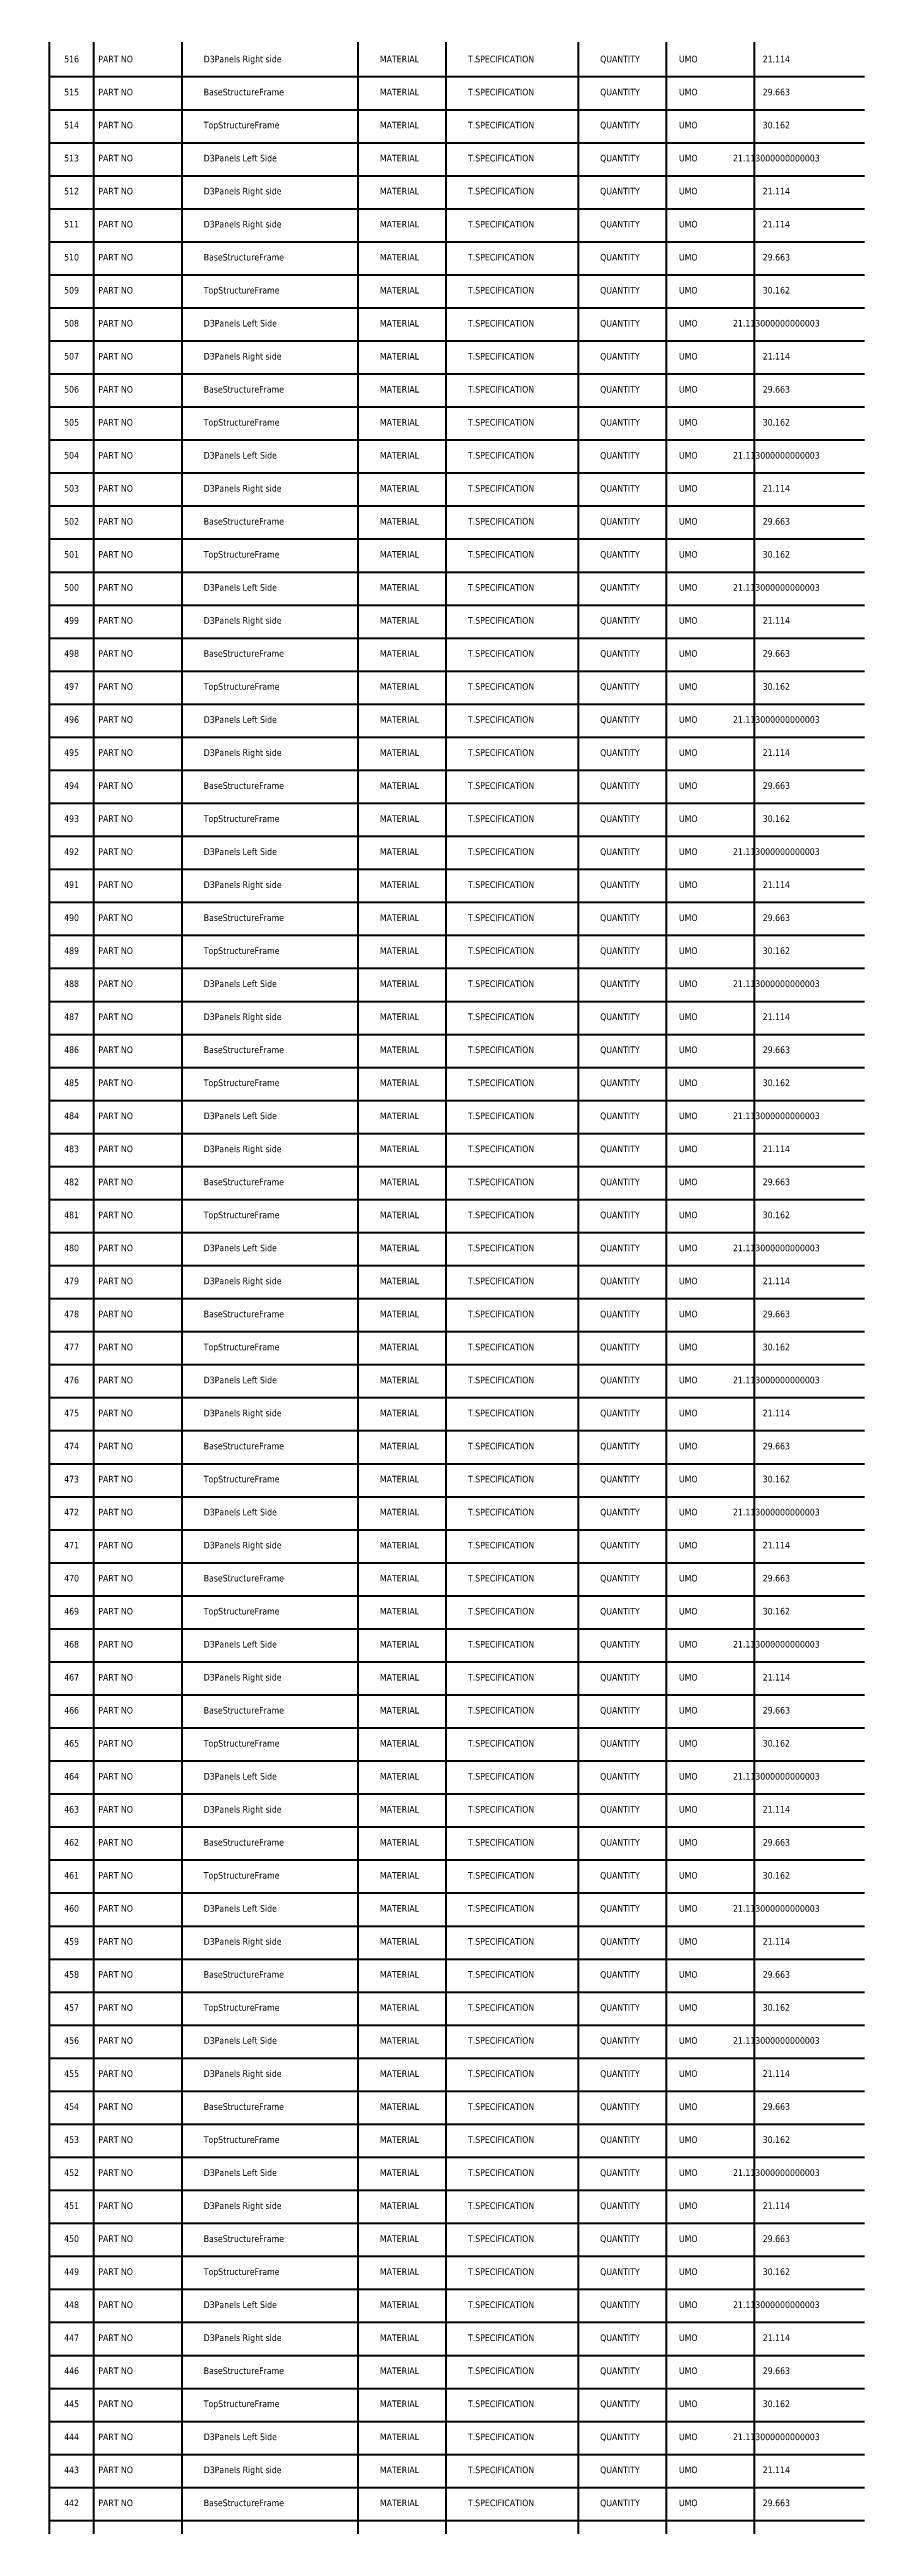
# Model space of a CAD drawing. Header units: metres. Extents: x 849 to 1219, y 30 to 9040.
# Drawn here: x 849 to 1219, y 6787 to 7912 of the extents above; entities that cross this region are included whole.
import ezdxf
from ezdxf.enums import TextEntityAlignment as Align

# ---------------------------------------------------------------- set-up
doc = ezdxf.new("R2010")
doc.units = ezdxf.units.M
doc.layers.add('Default', color=7, linetype='Continuous', lineweight=50, true_color=0x000000)
doc.styles.add('Default', font='tahoma.ttf')

msp = doc.modelspace()

# ---------------------------------------------------------------- linework, layer by layer
at = {"layer": 'Default'}
for p, q in [((849, 160), (849, 9040)), ((869, 9040), (869, 160)), ((909, 9040), (909, 160)), ((989, 9040), (989, 160)), ((1029, 9040), (1029, 160)), ((1089, 9040), (1089, 160)), ((1129, 9040), (1129, 160)), ((1169, 9040), (1169, 160)), ((849, 7900), (1219, 7900)), ((849, 7885), (1219, 7885)), ((849, 7870), (1219, 7870)), ((849, 7855), (1219, 7855)), ((849, 7840), (1219, 7840)), ((849, 7825), (1219, 7825)), ((849, 7810), (1219, 7810)), ((849, 7795), (1219, 7795)), ((849, 7780), (1219, 7780)), ((849, 7765), (1219, 7765)), ((849, 7750), (1219, 7750)), ((849, 7735), (1219, 7735)), ((849, 7720), (1219, 7720)), ((849, 7705), (1219, 7705)), ((849, 7690), (1219, 7690)), ((849, 7675), (1219, 7675)), ((849, 7660), (1219, 7660)), ((849, 7645), (1219, 7645)), ((849, 7630), (1219, 7630)), ((849, 7615), (1219, 7615)), ((849, 7600), (1219, 7600)), ((849, 7585), (1219, 7585)), ((849, 7570), (1219, 7570)), ((849, 7555), (1219, 7555)), ((849, 7540), (1219, 7540)), ((849, 7525), (1219, 7525)), ((849, 7510), (1219, 7510)), ((849, 7495), (1219, 7495)), ((849, 7480), (1219, 7480)), ((849, 7465), (1219, 7465)), ((849, 7450), (1219, 7450)), ((849, 7435), (1219, 7435)), ((849, 7420), (1219, 7420)), ((849, 7405), (1219, 7405)), ((849, 7390), (1219, 7390)), ((849, 7375), (1219, 7375)), ((849, 7360), (1219, 7360)), ((849, 7345), (1219, 7345)), ((849, 7330), (1219, 7330)), ((849, 7315), (1219, 7315)), ((849, 7300), (1219, 7300)), ((849, 7285), (1219, 7285)), ((849, 7270), (1219, 7270)), ((849, 7255), (1219, 7255)), ((849, 7240), (1219, 7240)), ((849, 7225), (1219, 7225)), ((849, 7210), (1219, 7210)), ((849, 7195), (1219, 7195)), ((849, 7180), (1219, 7180)), ((849, 7165), (1219, 7165)), ((849, 7150), (1219, 7150)), ((849, 7135), (1219, 7135)), ((849, 7120), (1219, 7120)), ((849, 7105), (1219, 7105)), ((849, 7090), (1219, 7090)), ((849, 7075), (1219, 7075)), ((849, 7060), (1219, 7060)), ((849, 7045), (1219, 7045)), ((849, 7030), (1219, 7030)), ((849, 7015), (1219, 7015)), ((849, 7000), (1219, 7000)), ((849, 6985), (1219, 6985)), ((849, 6970), (1219, 6970)), ((849, 6955), (1219, 6955)), ((849, 6940), (1219, 6940)), ((849, 6925), (1219, 6925)), ((849, 6910), (1219, 6910)), ((849, 6895), (1219, 6895)), ((849, 6880), (1219, 6880)), ((849, 6865), (1219, 6865)), ((849, 6850), (1219, 6850)), ((849, 6835), (1219, 6835)), ((849, 6820), (1219, 6820)), ((849, 6805), (1219, 6805)), ((849, 6790), (1219, 6790))]:
    msp.add_line(p, q, dxfattribs=at)

# ---------------------------------------------------------------- texts
at = {"layer": 'Default', "style": 'Default'}
for s, p in [('516', (859, 7908)), ('PART NO', (879, 7908)), ('UMO', (1139, 7908)), ('21.114', (1179, 7908)), ('515', (859, 7893)), ('PART NO', (879, 7893)), ('UMO', (1139, 7893)), ('29.663', (1179, 7893)), ('514', (859, 7878)), ('PART NO', (879, 7878)), ('UMO', (1139, 7878)), ('30.162', (1179, 7878)), ('513', (859, 7863)), ('PART NO', (879, 7863)), ('UMO', (1139, 7863)), ('21.113000000000003', (1179, 7863)), ('512', (859, 7848)), ('PART NO', (879, 7848)), ('UMO', (1139, 7848)), ('21.114', (1179, 7848)), ('511', (859, 7833)), ('PART NO', (879, 7833)), ('UMO', (1139, 7833)), ('21.114', (1179, 7833)), ('510', (859, 7818)), ('PART NO', (879, 7818)), ('UMO', (1139, 7818)), ('29.663', (1179, 7818)), ('509', (859, 7803)), ('PART NO', (879, 7803)), ('UMO', (1139, 7803)), ('30.162', (1179, 7803)), ('508', (859, 7788)), ('PART NO', (879, 7788)), ('UMO', (1139, 7788)), ('21.113000000000003', (1179, 7788)), ('507', (859, 7773)), ('PART NO', (879, 7773)), ('UMO', (1139, 7773)), ('21.114', (1179, 7773)), ('506', (859, 7758)), ('PART NO', (879, 7758)), ('UMO', (1139, 7758)), ('29.663', (1179, 7758)), ('505', (859, 7743)), ('PART NO', (879, 7743)), ('UMO', (1139, 7743)), ('30.162', (1179, 7743)), ('504', (859, 7728)), ('PART NO', (879, 7728)), ('UMO', (1139, 7728)), ('21.113000000000003', (1179, 7728)), ('503', (859, 7713)), ('PART NO', (879, 7713)), ('UMO', (1139, 7713)), ('21.114', (1179, 7713)), ('502', (859, 7698)), ('PART NO', (879, 7698)), ('UMO', (1139, 7698)), ('29.663', (1179, 7698)), ('501', (859, 7683)), ('PART NO', (879, 7683)), ('UMO', (1139, 7683)), ('30.162', (1179, 7683)), ('500', (859, 7668)), ('PART NO', (879, 7668)), ('UMO', (1139, 7668)), ('21.113000000000003', (1179, 7668)), ('499', (859, 7653)), ('PART NO', (879, 7653)), ('UMO', (1139, 7653)), ('21.114', (1179, 7653)), ('498', (859, 7638)), ('PART NO', (879, 7638)), ('UMO', (1139, 7638)), ('29.663', (1179, 7638)), ('497', (859, 7623)), ('PART NO', (879, 7623)), ('UMO', (1139, 7623)), ('30.162', (1179, 7623)), ('496', (859, 7608)), ('PART NO', (879, 7608)), ('UMO', (1139, 7608)), ('21.113000000000003', (1179, 7608)), ('495', (859, 7593)), ('PART NO', (879, 7593)), ('UMO', (1139, 7593)), ('21.114', (1179, 7593)), ('494', (859, 7578)), ('PART NO', (879, 7578)), ('UMO', (1139, 7578)), ('29.663', (1179, 7578)), ('493', (859, 7563)), ('PART NO', (879, 7563)), ('UMO', (1139, 7563)), ('30.162', (1179, 7563)), ('492', (859, 7548)), ('PART NO', (879, 7548)), ('UMO', (1139, 7548)), ('21.113000000000003', (1179, 7548)), ('491', (859, 7533)), ('PART NO', (879, 7533)), ('UMO', (1139, 7533)), ('21.114', (1179, 7533)), ('490', (859, 7518)), ('PART NO', (879, 7518)), ('UMO', (1139, 7518)), ('29.663', (1179, 7518)), ('489', (859, 7503)), ('PART NO', (879, 7503)), ('UMO', (1139, 7503)), ('30.162', (1179, 7503)), ('488', (859, 7488)), ('PART NO', (879, 7488)), ('UMO', (1139, 7488)), ('21.113000000000003', (1179, 7488)), ('487', (859, 7473)), ('PART NO', (879, 7473)), ('UMO', (1139, 7473)), ('21.114', (1179, 7473)), ('486', (859, 7458)), ('PART NO', (879, 7458)), ('UMO', (1139, 7458)), ('29.663', (1179, 7458)), ('485', (859, 7443)), ('PART NO', (879, 7443)), ('UMO', (1139, 7443)), ('30.162', (1179, 7443)), ('484', (859, 7428)), ('PART NO', (879, 7428)), ('UMO', (1139, 7428)), ('21.113000000000003', (1179, 7428)), ('483', (859, 7413)), ('PART NO', (879, 7413)), ('UMO', (1139, 7413)), ('21.114', (1179, 7413)), ('482', (859, 7398)), ('PART NO', (879, 7398)), ('UMO', (1139, 7398)), ('29.663', (1179, 7398)), ('481', (859, 7383)), ('PART NO', (879, 7383)), ('UMO', (1139, 7383)), ('30.162', (1179, 7383)), ('480', (859, 7368)), ('PART NO', (879, 7368)), ('UMO', (1139, 7368)), ('21.113000000000003', (1179, 7368)), ('479', (859, 7353)), ('PART NO', (879, 7353)), ('UMO', (1139, 7353)), ('21.114', (1179, 7353)), ('478', (859, 7338)), ('PART NO', (879, 7338)), ('UMO', (1139, 7338)), ('29.663', (1179, 7338)), ('477', (859, 7323)), ('PART NO', (879, 7323)), ('UMO', (1139, 7323)), ('30.162', (1179, 7323)), ('476', (859, 7308)), ('PART NO', (879, 7308)), ('UMO', (1139, 7308)), ('21.113000000000003', (1179, 7308)), ('475', (859, 7293)), ('PART NO', (879, 7293)), ('UMO', (1139, 7293)), ('21.114', (1179, 7293)), ('474', (859, 7278)), ('PART NO', (879, 7278)), ('UMO', (1139, 7278)), ('29.663', (1179, 7278)), ('473', (859, 7263)), ('PART NO', (879, 7263)), ('UMO', (1139, 7263)), ('30.162', (1179, 7263)), ('472', (859, 7248)), ('PART NO', (879, 7248)), ('UMO', (1139, 7248)), ('21.113000000000003', (1179, 7248)), ('471', (859, 7233)), ('PART NO', (879, 7233)), ('UMO', (1139, 7233)), ('21.114', (1179, 7233)), ('470', (859, 7218)), ('PART NO', (879, 7218)), ('UMO', (1139, 7218)), ('29.663', (1179, 7218)), ('469', (859, 7203)), ('PART NO', (879, 7203)), ('UMO', (1139, 7203)), ('30.162', (1179, 7203)), ('468', (859, 7188)), ('PART NO', (879, 7188)), ('UMO', (1139, 7188)), ('21.113000000000003', (1179, 7188)), ('467', (859, 7173)), ('PART NO', (879, 7173)), ('UMO', (1139, 7173)), ('21.114', (1179, 7173)), ('466', (859, 7158)), ('PART NO', (879, 7158)), ('UMO', (1139, 7158)), ('29.663', (1179, 7158)), ('465', (859, 7143)), ('PART NO', (879, 7143)), ('UMO', (1139, 7143)), ('30.162', (1179, 7143)), ('464', (859, 7128)), ('PART NO', (879, 7128)), ('UMO', (1139, 7128)), ('21.113000000000003', (1179, 7128)), ('463', (859, 7113)), ('PART NO', (879, 7113)), ('UMO', (1139, 7113)), ('21.114', (1179, 7113)), ('462', (859, 7098)), ('PART NO', (879, 7098)), ('UMO', (1139, 7098)), ('29.663', (1179, 7098)), ('461', (859, 7083)), ('PART NO', (879, 7083)), ('UMO', (1139, 7083)), ('30.162', (1179, 7083)), ('460', (859, 7068)), ('PART NO', (879, 7068)), ('UMO', (1139, 7068)), ('21.113000000000003', (1179, 7068)), ('459', (859, 7053)), ('PART NO', (879, 7053)), ('UMO', (1139, 7053)), ('21.114', (1179, 7053)), ('458', (859, 7038)), ('PART NO', (879, 7038)), ('UMO', (1139, 7038)), ('29.663', (1179, 7038)), ('457', (859, 7023)), ('PART NO', (879, 7023)), ('UMO', (1139, 7023)), ('30.162', (1179, 7023)), ('456', (859, 7008)), ('PART NO', (879, 7008)), ('UMO', (1139, 7008)), ('21.113000000000003', (1179, 7008)), ('455', (859, 6993)), ('PART NO', (879, 6993)), ('UMO', (1139, 6993)), ('21.114', (1179, 6993)), ('454', (859, 6978)), ('PART NO', (879, 6978)), ('UMO', (1139, 6978)), ('29.663', (1179, 6978)), ('453', (859, 6963)), ('PART NO', (879, 6963)), ('UMO', (1139, 6963)), ('30.162', (1179, 6963)), ('452', (859, 6948)), ('PART NO', (879, 6948)), ('UMO', (1139, 6948)), ('21.113000000000003', (1179, 6948)), ('451', (859, 6933)), ('PART NO', (879, 6933)), ('UMO', (1139, 6933)), ('21.114', (1179, 6933)), ('450', (859, 6918)), ('PART NO', (879, 6918)), ('UMO', (1139, 6918)), ('29.663', (1179, 6918)), ('449', (859, 6903)), ('PART NO', (879, 6903)), ('UMO', (1139, 6903)), ('30.162', (1179, 6903)), ('448', (859, 6888)), ('PART NO', (879, 6888)), ('UMO', (1139, 6888)), ('21.113000000000003', (1179, 6888)), ('447', (859, 6873)), ('PART NO', (879, 6873)), ('UMO', (1139, 6873)), ('21.114', (1179, 6873)), ('446', (859, 6858)), ('PART NO', (879, 6858)), ('UMO', (1139, 6858)), ('29.663', (1179, 6858)), ('445', (859, 6843)), ('PART NO', (879, 6843)), ('UMO', (1139, 6843)), ('30.162', (1179, 6843)), ('444', (859, 6828)), ('PART NO', (879, 6828)), ('UMO', (1139, 6828)), ('21.113000000000003', (1179, 6828)), ('443', (859, 6813)), ('PART NO', (879, 6813)), ('UMO', (1139, 6813)), ('21.114', (1179, 6813)), ('442', (859, 6798)), ('PART NO', (879, 6798)), ('UMO', (1139, 6798)), ('29.663', (1179, 6798))]:
    msp.add_text(s, height=3, dxfattribs=at).set_placement(p, align=Align.MIDDLE_CENTER)
for s, p in [('D3Panels Right side', (919, 7908)), ('MATERIAL', (999, 7908)), ('T.SPECIFICATION', (1039, 7908)), ('QUANTITY', (1099, 7908)), ('BaseStructureFrame', (919, 7893)), ('MATERIAL', (999, 7893)), ('T.SPECIFICATION', (1039, 7893)), ('QUANTITY', (1099, 7893)), ('TopStructureFrame', (919, 7878)), ('MATERIAL', (999, 7878)), ('T.SPECIFICATION', (1039, 7878)), ('QUANTITY', (1099, 7878)), ('D3Panels Left Side', (919, 7863)), ('MATERIAL', (999, 7863)), ('T.SPECIFICATION', (1039, 7863)), ('QUANTITY', (1099, 7863)), ('D3Panels Right side', (919, 7848)), ('MATERIAL', (999, 7848)), ('T.SPECIFICATION', (1039, 7848)), ('QUANTITY', (1099, 7848)), ('D3Panels Right side', (919, 7833)), ('MATERIAL', (999, 7833)), ('T.SPECIFICATION', (1039, 7833)), ('QUANTITY', (1099, 7833)), ('BaseStructureFrame', (919, 7818)), ('MATERIAL', (999, 7818)), ('T.SPECIFICATION', (1039, 7818)), ('QUANTITY', (1099, 7818)), ('TopStructureFrame', (919, 7803)), ('MATERIAL', (999, 7803)), ('T.SPECIFICATION', (1039, 7803)), ('QUANTITY', (1099, 7803)), ('D3Panels Left Side', (919, 7788)), ('MATERIAL', (999, 7788)), ('T.SPECIFICATION', (1039, 7788)), ('QUANTITY', (1099, 7788)), ('D3Panels Right side', (919, 7773)), ('MATERIAL', (999, 7773)), ('T.SPECIFICATION', (1039, 7773)), ('QUANTITY', (1099, 7773)), ('BaseStructureFrame', (919, 7758)), ('MATERIAL', (999, 7758)), ('T.SPECIFICATION', (1039, 7758)), ('QUANTITY', (1099, 7758)), ('TopStructureFrame', (919, 7743)), ('MATERIAL', (999, 7743)), ('T.SPECIFICATION', (1039, 7743)), ('QUANTITY', (1099, 7743)), ('D3Panels Left Side', (919, 7728)), ('MATERIAL', (999, 7728)), ('T.SPECIFICATION', (1039, 7728)), ('QUANTITY', (1099, 7728)), ('D3Panels Right side', (919, 7713)), ('MATERIAL', (999, 7713)), ('T.SPECIFICATION', (1039, 7713)), ('QUANTITY', (1099, 7713)), ('BaseStructureFrame', (919, 7698)), ('MATERIAL', (999, 7698)), ('T.SPECIFICATION', (1039, 7698)), ('QUANTITY', (1099, 7698)), ('TopStructureFrame', (919, 7683)), ('MATERIAL', (999, 7683)), ('T.SPECIFICATION', (1039, 7683)), ('QUANTITY', (1099, 7683)), ('D3Panels Left Side', (919, 7668)), ('MATERIAL', (999, 7668)), ('T.SPECIFICATION', (1039, 7668)), ('QUANTITY', (1099, 7668)), ('D3Panels Right side', (919, 7653)), ('MATERIAL', (999, 7653)), ('T.SPECIFICATION', (1039, 7653)), ('QUANTITY', (1099, 7653)), ('BaseStructureFrame', (919, 7638)), ('MATERIAL', (999, 7638)), ('T.SPECIFICATION', (1039, 7638)), ('QUANTITY', (1099, 7638)), ('TopStructureFrame', (919, 7623)), ('MATERIAL', (999, 7623)), ('T.SPECIFICATION', (1039, 7623)), ('QUANTITY', (1099, 7623)), ('D3Panels Left Side', (919, 7608)), ('MATERIAL', (999, 7608)), ('T.SPECIFICATION', (1039, 7608)), ('QUANTITY', (1099, 7608)), ('D3Panels Right side', (919, 7593)), ('MATERIAL', (999, 7593)), ('T.SPECIFICATION', (1039, 7593)), ('QUANTITY', (1099, 7593)), ('BaseStructureFrame', (919, 7578)), ('MATERIAL', (999, 7578)), ('T.SPECIFICATION', (1039, 7578)), ('QUANTITY', (1099, 7578)), ('TopStructureFrame', (919, 7563)), ('MATERIAL', (999, 7563)), ('T.SPECIFICATION', (1039, 7563)), ('QUANTITY', (1099, 7563)), ('D3Panels Left Side', (919, 7548)), ('MATERIAL', (999, 7548)), ('T.SPECIFICATION', (1039, 7548)), ('QUANTITY', (1099, 7548)), ('D3Panels Right side', (919, 7533)), ('MATERIAL', (999, 7533)), ('T.SPECIFICATION', (1039, 7533)), ('QUANTITY', (1099, 7533)), ('BaseStructureFrame', (919, 7518)), ('MATERIAL', (999, 7518)), ('T.SPECIFICATION', (1039, 7518)), ('QUANTITY', (1099, 7518)), ('TopStructureFrame', (919, 7503)), ('MATERIAL', (999, 7503)), ('T.SPECIFICATION', (1039, 7503)), ('QUANTITY', (1099, 7503)), ('D3Panels Left Side', (919, 7488)), ('MATERIAL', (999, 7488)), ('T.SPECIFICATION', (1039, 7488)), ('QUANTITY', (1099, 7488)), ('D3Panels Right side', (919, 7473)), ('MATERIAL', (999, 7473)), ('T.SPECIFICATION', (1039, 7473)), ('QUANTITY', (1099, 7473)), ('BaseStructureFrame', (919, 7458)), ('MATERIAL', (999, 7458)), ('T.SPECIFICATION', (1039, 7458)), ('QUANTITY', (1099, 7458)), ('TopStructureFrame', (919, 7443)), ('MATERIAL', (999, 7443)), ('T.SPECIFICATION', (1039, 7443)), ('QUANTITY', (1099, 7443)), ('D3Panels Left Side', (919, 7428)), ('MATERIAL', (999, 7428)), ('T.SPECIFICATION', (1039, 7428)), ('QUANTITY', (1099, 7428)), ('D3Panels Right side', (919, 7413)), ('MATERIAL', (999, 7413)), ('T.SPECIFICATION', (1039, 7413)), ('QUANTITY', (1099, 7413)), ('BaseStructureFrame', (919, 7398)), ('MATERIAL', (999, 7398)), ('T.SPECIFICATION', (1039, 7398)), ('QUANTITY', (1099, 7398)), ('TopStructureFrame', (919, 7383)), ('MATERIAL', (999, 7383)), ('T.SPECIFICATION', (1039, 7383)), ('QUANTITY', (1099, 7383)), ('D3Panels Left Side', (919, 7368)), ('MATERIAL', (999, 7368)), ('T.SPECIFICATION', (1039, 7368)), ('QUANTITY', (1099, 7368)), ('D3Panels Right side', (919, 7353)), ('MATERIAL', (999, 7353)), ('T.SPECIFICATION', (1039, 7353)), ('QUANTITY', (1099, 7353)), ('BaseStructureFrame', (919, 7338)), ('MATERIAL', (999, 7338)), ('T.SPECIFICATION', (1039, 7338)), ('QUANTITY', (1099, 7338)), ('TopStructureFrame', (919, 7323)), ('MATERIAL', (999, 7323)), ('T.SPECIFICATION', (1039, 7323)), ('QUANTITY', (1099, 7323)), ('D3Panels Left Side', (919, 7308)), ('MATERIAL', (999, 7308)), ('T.SPECIFICATION', (1039, 7308)), ('QUANTITY', (1099, 7308)), ('D3Panels Right side', (919, 7293)), ('MATERIAL', (999, 7293)), ('T.SPECIFICATION', (1039, 7293)), ('QUANTITY', (1099, 7293)), ('BaseStructureFrame', (919, 7278)), ('MATERIAL', (999, 7278)), ('T.SPECIFICATION', (1039, 7278)), ('QUANTITY', (1099, 7278)), ('TopStructureFrame', (919, 7263)), ('MATERIAL', (999, 7263)), ('T.SPECIFICATION', (1039, 7263)), ('QUANTITY', (1099, 7263)), ('D3Panels Left Side', (919, 7248)), ('MATERIAL', (999, 7248)), ('T.SPECIFICATION', (1039, 7248)), ('QUANTITY', (1099, 7248)), ('D3Panels Right side', (919, 7233)), ('MATERIAL', (999, 7233)), ('T.SPECIFICATION', (1039, 7233)), ('QUANTITY', (1099, 7233)), ('BaseStructureFrame', (919, 7218)), ('MATERIAL', (999, 7218)), ('T.SPECIFICATION', (1039, 7218)), ('QUANTITY', (1099, 7218)), ('TopStructureFrame', (919, 7203)), ('MATERIAL', (999, 7203)), ('T.SPECIFICATION', (1039, 7203)), ('QUANTITY', (1099, 7203)), ('D3Panels Left Side', (919, 7188)), ('MATERIAL', (999, 7188)), ('T.SPECIFICATION', (1039, 7188)), ('QUANTITY', (1099, 7188)), ('D3Panels Right side', (919, 7173)), ('MATERIAL', (999, 7173)), ('T.SPECIFICATION', (1039, 7173)), ('QUANTITY', (1099, 7173)), ('BaseStructureFrame', (919, 7158)), ('MATERIAL', (999, 7158)), ('T.SPECIFICATION', (1039, 7158)), ('QUANTITY', (1099, 7158)), ('TopStructureFrame', (919, 7143)), ('MATERIAL', (999, 7143)), ('T.SPECIFICATION', (1039, 7143)), ('QUANTITY', (1099, 7143)), ('D3Panels Left Side', (919, 7128)), ('MATERIAL', (999, 7128)), ('T.SPECIFICATION', (1039, 7128)), ('QUANTITY', (1099, 7128)), ('D3Panels Right side', (919, 7113)), ('MATERIAL', (999, 7113)), ('T.SPECIFICATION', (1039, 7113)), ('QUANTITY', (1099, 7113)), ('BaseStructureFrame', (919, 7098)), ('MATERIAL', (999, 7098)), ('T.SPECIFICATION', (1039, 7098)), ('QUANTITY', (1099, 7098)), ('TopStructureFrame', (919, 7083)), ('MATERIAL', (999, 7083)), ('T.SPECIFICATION', (1039, 7083)), ('QUANTITY', (1099, 7083)), ('D3Panels Left Side', (919, 7068)), ('MATERIAL', (999, 7068)), ('T.SPECIFICATION', (1039, 7068)), ('QUANTITY', (1099, 7068)), ('D3Panels Right side', (919, 7053)), ('MATERIAL', (999, 7053)), ('T.SPECIFICATION', (1039, 7053)), ('QUANTITY', (1099, 7053)), ('BaseStructureFrame', (919, 7038)), ('MATERIAL', (999, 7038)), ('T.SPECIFICATION', (1039, 7038)), ('QUANTITY', (1099, 7038)), ('TopStructureFrame', (919, 7023)), ('MATERIAL', (999, 7023)), ('T.SPECIFICATION', (1039, 7023)), ('QUANTITY', (1099, 7023)), ('D3Panels Left Side', (919, 7008)), ('MATERIAL', (999, 7008)), ('T.SPECIFICATION', (1039, 7008)), ('QUANTITY', (1099, 7008)), ('D3Panels Right side', (919, 6993)), ('MATERIAL', (999, 6993)), ('T.SPECIFICATION', (1039, 6993)), ('QUANTITY', (1099, 6993)), ('BaseStructureFrame', (919, 6978)), ('MATERIAL', (999, 6978)), ('T.SPECIFICATION', (1039, 6978)), ('QUANTITY', (1099, 6978)), ('TopStructureFrame', (919, 6963)), ('MATERIAL', (999, 6963)), ('T.SPECIFICATION', (1039, 6963)), ('QUANTITY', (1099, 6963)), ('D3Panels Left Side', (919, 6948)), ('MATERIAL', (999, 6948)), ('T.SPECIFICATION', (1039, 6948)), ('QUANTITY', (1099, 6948)), ('D3Panels Right side', (919, 6933)), ('MATERIAL', (999, 6933)), ('T.SPECIFICATION', (1039, 6933)), ('QUANTITY', (1099, 6933)), ('BaseStructureFrame', (919, 6918)), ('MATERIAL', (999, 6918)), ('T.SPECIFICATION', (1039, 6918)), ('QUANTITY', (1099, 6918)), ('TopStructureFrame', (919, 6903)), ('MATERIAL', (999, 6903)), ('T.SPECIFICATION', (1039, 6903)), ('QUANTITY', (1099, 6903)), ('D3Panels Left Side', (919, 6888)), ('MATERIAL', (999, 6888)), ('T.SPECIFICATION', (1039, 6888)), ('QUANTITY', (1099, 6888)), ('D3Panels Right side', (919, 6873)), ('MATERIAL', (999, 6873)), ('T.SPECIFICATION', (1039, 6873)), ('QUANTITY', (1099, 6873)), ('BaseStructureFrame', (919, 6858)), ('MATERIAL', (999, 6858)), ('T.SPECIFICATION', (1039, 6858)), ('QUANTITY', (1099, 6858)), ('TopStructureFrame', (919, 6843)), ('MATERIAL', (999, 6843)), ('T.SPECIFICATION', (1039, 6843)), ('QUANTITY', (1099, 6843)), ('D3Panels Left Side', (919, 6828)), ('MATERIAL', (999, 6828)), ('T.SPECIFICATION', (1039, 6828)), ('QUANTITY', (1099, 6828)), ('D3Panels Right side', (919, 6813)), ('MATERIAL', (999, 6813)), ('T.SPECIFICATION', (1039, 6813)), ('QUANTITY', (1099, 6813)), ('BaseStructureFrame', (919, 6798)), ('MATERIAL', (999, 6798)), ('T.SPECIFICATION', (1039, 6798)), ('QUANTITY', (1099, 6798))]:
    msp.add_text(s, height=3, dxfattribs=at).set_placement(p, align=Align.MIDDLE_LEFT)

doc.saveas('drawing.dxf')
